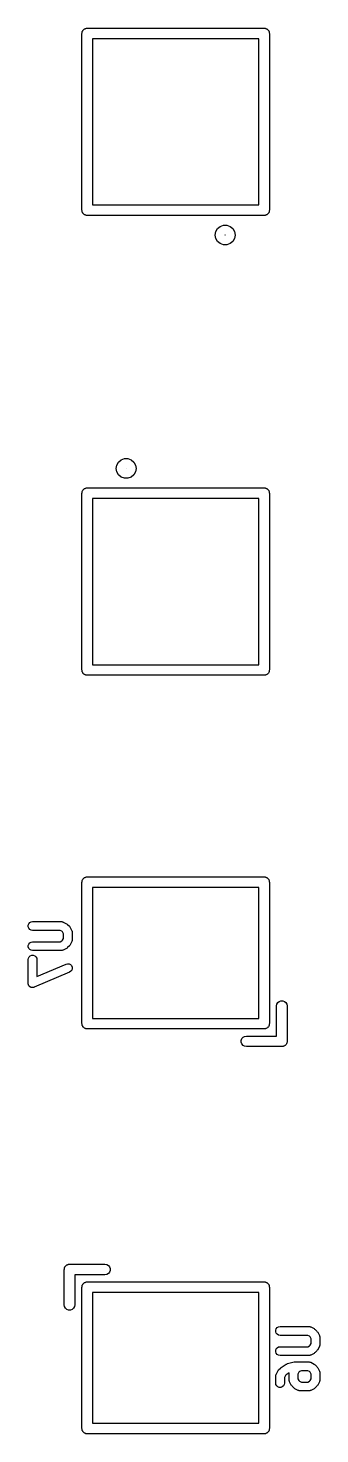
# Model space of a CAD drawing. Extents: x 81.7 to 131.3, y -111.1 to -89.4.
# Drawn here: x 81.66 to 85.79, y -109.25 to -89.38 of the extents above; entities that cross this region are included whole.
import ezdxf

# ---------------------------------------------------------------- set-up
doc = ezdxf.new("R2010")
doc.units = 0
doc.header["$MEASUREMENT"] = 0
doc.layers.add('BLACK', color=7, linetype='CONTINUOUS')

msp = doc.modelspace()

# ---------------------------------------------------------------- linework, layer by layer
at = {"layer": 'Black'}
for p, q in [((82.4261, -89.437), (82.4284, -89.4308)), ((82.4261, -89.4435), (82.4261, -89.437)), ((82.4284, -89.4308), (82.4295, -89.4243)), ((82.4295, -89.4243), (82.4328, -89.4187)), ((82.4328, -89.4187), (82.435, -89.4125)), ((82.435, -89.4125), (82.4393, -89.4075)), ((82.4393, -89.4075), (82.4425, -89.4018)), ((82.4425, -89.4018), (82.4476, -89.3976)), ((82.4476, -89.3976), (82.4518, -89.3925)), ((82.4518, -89.3925), (82.4575, -89.3893)), ((82.4575, -89.3893), (82.4625, -89.385)), ((82.4625, -89.385), (82.4687, -89.3828)), ((82.4687, -89.3828), (82.4743, -89.3795)), ((82.4743, -89.3795), (82.4808, -89.3784)), ((82.4808, -89.3784), (82.487, -89.3761)), ((82.487, -89.3761), (82.4935, -89.3761)), ((82.4935, -89.3761), (82.5, -89.375)), ((82.5, -89.375), (85, -89.375)), ((85, -89.375), (85.0065, -89.3761)), ((85.0065, -89.3761), (85.013, -89.3761)), ((85.013, -89.3761), (85.0192, -89.3784)), ((85.0192, -89.3784), (85.0257, -89.3795)), ((85.0257, -89.3795), (85.0313, -89.3828)), ((85.0313, -89.3828), (85.0375, -89.385)), ((85.0375, -89.385), (85.0425, -89.3893)), ((85.0425, -89.3893), (85.0482, -89.3925)), ((85.0482, -89.3925), (85.0524, -89.3976)), ((85.0524, -89.3976), (85.0575, -89.4018)), ((85.0575, -89.4018), (85.0607, -89.4075)), ((85.0607, -89.4075), (85.065, -89.4125)), ((85.065, -89.4125), (85.0672, -89.4187)), ((85.0672, -89.4187), (85.0705, -89.4243)), ((85.0705, -89.4243), (85.0716, -89.4308)), ((85.0716, -89.4308), (85.0739, -89.437)), ((85.0739, -89.437), (85.0739, -89.4435)), ((82.425, -89.45), (82.4261, -89.4435)), ((82.425, -91.95), (82.425, -89.45)), ((82.575, -89.525), (82.575, -91.875)), ((84.925, -89.525), (82.575, -89.525)), ((84.925, -91.875), (84.925, -89.525)), ((85.0739, -89.4435), (85.075, -89.45)), ((85.075, -89.45), (85.075, -91.95)), ((82.4261, -91.9565), (82.425, -91.95)), ((82.4261, -91.963), (82.4261, -91.9565)), ((82.4284, -91.9692), (82.4261, -91.963)), ((82.4295, -91.9757), (82.4284, -91.9692)), ((82.4328, -91.9813), (82.4295, -91.9757)), ((82.435, -91.9875), (82.4328, -91.9813)), ((82.4393, -91.9925), (82.435, -91.9875)), ((82.4425, -91.9982), (82.4393, -91.9925)), ((82.4476, -92.0024), (82.4425, -91.9982)), ((82.4518, -92.0075), (82.4476, -92.0024)), ((82.4575, -92.0107), (82.4518, -92.0075)), ((82.4625, -92.015), (82.4575, -92.0107)), ((82.4687, -92.0172), (82.4625, -92.015)), ((82.4743, -92.0205), (82.4687, -92.0172)), ((82.4808, -92.0216), (82.4743, -92.0205)), ((82.575, -91.875), (84.925, -91.875)), ((85.0257, -92.0205), (85.0192, -92.0216)), ((85.0313, -92.0172), (85.0257, -92.0205)), ((85.0375, -92.015), (85.0313, -92.0172)), ((85.0425, -92.0107), (85.0375, -92.015)), ((85.0482, -92.0075), (85.0425, -92.0107)), ((85.0524, -92.0024), (85.0482, -92.0075)), ((85.0575, -91.9982), (85.0524, -92.0024)), ((85.0607, -91.9925), (85.0575, -91.9982)), ((85.065, -91.9875), (85.0607, -91.9925)), ((85.0672, -91.9813), (85.065, -91.9875)), ((85.0705, -91.9757), (85.0672, -91.9813)), ((85.0716, -91.9692), (85.0705, -91.9757)), ((85.0739, -91.963), (85.0716, -91.9692)), ((85.075, -91.95), (85.0739, -91.9565)), ((85.0739, -91.9565), (85.0739, -91.963)), ((82.487, -92.0239), (82.4808, -92.0216)), ((82.4935, -92.0239), (82.487, -92.0239)), ((82.5, -92.025), (82.4935, -92.0239)), ((85, -92.025), (82.5, -92.025)), ((84.3178, -92.2519), (84.3422, -92.2096)), ((84.3422, -92.2096), (84.3796, -92.1781)), ((84.3796, -92.1781), (84.4256, -92.1614)), ((84.4256, -92.1614), (84.4744, -92.1614)), ((84.4744, -92.1614), (84.5204, -92.1781)), ((84.5204, -92.1781), (84.5578, -92.2096)), ((84.5578, -92.2096), (84.5822, -92.2519)), ((85.0065, -92.0239), (85, -92.025)), ((85.013, -92.0239), (85.0065, -92.0239)), ((85.0192, -92.0216), (85.013, -92.0239)), ((84.3093, -92.3), (84.3178, -92.2519)), ((84.3178, -92.3481), (84.3093, -92.3)), ((84.3422, -92.3904), (84.3178, -92.3481)), ((84.3796, -92.4219), (84.3422, -92.3904)), ((84.4495, -92.2995), (84.4493, -92.2998)), ((84.4493, -92.2998), (84.4493, -92.3)), ((84.4493, -92.3), (84.4493, -92.3002)), ((84.4493, -92.3002), (84.4495, -92.3005)), ((84.4496, -92.2994), (84.4495, -92.2995)), ((84.4495, -92.3005), (84.4496, -92.3006)), ((84.4499, -92.2993), (84.4496, -92.2994)), ((84.4496, -92.3006), (84.4499, -92.3007)), ((84.4501, -92.2993), (84.4499, -92.2993)), ((84.4499, -92.3007), (84.4501, -92.3007)), ((84.4504, -92.2994), (84.4501, -92.2993)), ((84.4501, -92.3007), (84.4504, -92.3006)), ((84.4505, -92.2995), (84.4504, -92.2994)), ((84.4504, -92.3006), (84.4505, -92.3005)), ((84.4507, -92.2998), (84.4505, -92.2995)), ((84.4505, -92.3005), (84.4507, -92.3002)), ((84.4507, -92.3), (84.4507, -92.2998)), ((84.4507, -92.3002), (84.4507, -92.3)), ((84.5578, -92.3904), (84.5204, -92.4219)), ((84.5822, -92.3481), (84.5578, -92.3904)), ((84.5822, -92.2519), (84.5907, -92.3)), ((84.5907, -92.3), (84.5822, -92.3481)), ((84.4256, -92.4386), (84.3796, -92.4219)), ((84.4744, -92.4386), (84.4256, -92.4386)), ((84.5204, -92.4219), (84.4744, -92.4386)), ((82.9093, -95.6), (82.9178, -95.5519)), ((82.9178, -95.5519), (82.9422, -95.5096)), ((82.9422, -95.5096), (82.9796, -95.4781)), ((82.9796, -95.4781), (83.0256, -95.4614)), ((83.0256, -95.4614), (83.0744, -95.4614)), ((83.0744, -95.4614), (83.1204, -95.4781)), ((83.1204, -95.4781), (83.1578, -95.5096)), ((83.1578, -95.5096), (83.1822, -95.5519)), ((83.1822, -95.5519), (83.1907, -95.6)), ((82.9178, -95.6481), (82.9093, -95.6)), ((82.9422, -95.6904), (82.9178, -95.6481)), ((82.9796, -95.7219), (82.9422, -95.6904)), ((83.0256, -95.7386), (82.9796, -95.7219)), ((83.0744, -95.7386), (83.0256, -95.7386)), ((83.0495, -95.5995), (83.0493, -95.5998)), ((83.0493, -95.5998), (83.0493, -95.6)), ((83.0493, -95.6), (83.0493, -95.6002)), ((83.0493, -95.6002), (83.0495, -95.6005)), ((83.0496, -95.5994), (83.0495, -95.5995)), ((83.0495, -95.6005), (83.0496, -95.6006)), ((83.0499, -95.5993), (83.0496, -95.5994)), ((83.0496, -95.6006), (83.0499, -95.6007)), ((83.0501, -95.5993), (83.0499, -95.5993)), ((83.0499, -95.6007), (83.0501, -95.6007)), ((83.0504, -95.5994), (83.0501, -95.5993)), ((83.0501, -95.6007), (83.0504, -95.6006)), ((83.0505, -95.5995), (83.0504, -95.5994)), ((83.0504, -95.6006), (83.0505, -95.6005)), ((83.0507, -95.5998), (83.0505, -95.5995)), ((83.0505, -95.6005), (83.0507, -95.6002)), ((83.0507, -95.6), (83.0507, -95.5998)), ((83.0507, -95.6002), (83.0507, -95.6)), ((83.1204, -95.7219), (83.0744, -95.7386)), ((83.1578, -95.6904), (83.1204, -95.7219)), ((83.1822, -95.6481), (83.1578, -95.6904)), ((83.1907, -95.6), (83.1822, -95.6481)), ((82.425, -95.95), (82.4261, -95.9435)), ((82.425, -98.45), (82.425, -95.95)), ((82.4261, -95.937), (82.4284, -95.9308)), ((82.4261, -95.9435), (82.4261, -95.937)), ((82.4284, -95.9308), (82.4295, -95.9243)), ((82.4295, -95.9243), (82.4328, -95.9187)), ((82.4328, -95.9187), (82.435, -95.9125)), ((82.435, -95.9125), (82.4393, -95.9075)), ((82.4393, -95.9075), (82.4425, -95.9018)), ((82.4425, -95.9018), (82.4476, -95.8976)), ((82.4476, -95.8976), (82.4518, -95.8925)), ((82.4518, -95.8925), (82.4575, -95.8893)), ((82.4575, -95.8893), (82.4625, -95.885)), ((82.4625, -95.885), (82.4687, -95.8828)), ((82.4687, -95.8828), (82.4743, -95.8795)), ((82.4743, -95.8795), (82.4808, -95.8784)), ((82.4808, -95.8784), (82.487, -95.8761)), ((82.487, -95.8761), (82.4935, -95.8761)), ((82.4935, -95.8761), (82.5, -95.875)), ((82.5, -95.875), (85, -95.875)), ((85, -95.875), (85.0065, -95.8761)), ((85.0065, -95.8761), (85.013, -95.8761)), ((85.013, -95.8761), (85.0192, -95.8784)), ((85.0192, -95.8784), (85.0257, -95.8795)), ((85.0257, -95.8795), (85.0313, -95.8828)), ((85.0313, -95.8828), (85.0375, -95.885)), ((85.0375, -95.885), (85.0425, -95.8893)), ((85.0425, -95.8893), (85.0482, -95.8925)), ((85.0482, -95.8925), (85.0524, -95.8976)), ((85.0524, -95.8976), (85.0575, -95.9018)), ((85.0575, -95.9018), (85.0607, -95.9075)), ((85.0607, -95.9075), (85.065, -95.9125)), ((85.065, -95.9125), (85.0672, -95.9187)), ((85.0672, -95.9187), (85.0705, -95.9243)), ((85.0705, -95.9243), (85.0716, -95.9308)), ((85.0716, -95.9308), (85.0739, -95.937)), ((85.0739, -95.937), (85.0739, -95.9435)), ((85.0739, -95.9435), (85.075, -95.95)), ((85.075, -95.95), (85.075, -98.45)), ((82.575, -96.025), (82.575, -98.375)), ((84.925, -96.025), (82.575, -96.025)), ((84.925, -98.375), (84.925, -96.025)), ((82.575, -98.375), (84.925, -98.375)), ((82.4261, -98.4565), (82.425, -98.45)), ((82.4261, -98.463), (82.4261, -98.4565)), ((82.4284, -98.4692), (82.4261, -98.463)), ((82.4295, -98.4757), (82.4284, -98.4692)), ((82.4328, -98.4813), (82.4295, -98.4757)), ((82.435, -98.4875), (82.4328, -98.4813)), ((82.4393, -98.4925), (82.435, -98.4875)), ((82.4425, -98.4982), (82.4393, -98.4925)), ((82.4476, -98.5024), (82.4425, -98.4982)), ((82.4518, -98.5075), (82.4476, -98.5024)), ((82.4575, -98.5107), (82.4518, -98.5075)), ((82.4625, -98.515), (82.4575, -98.5107)), ((82.4687, -98.5172), (82.4625, -98.515)), ((82.4743, -98.5205), (82.4687, -98.5172)), ((82.4808, -98.5216), (82.4743, -98.5205)), ((82.487, -98.5239), (82.4808, -98.5216)), ((82.4935, -98.5239), (82.487, -98.5239)), ((82.5, -98.525), (82.4935, -98.5239)), ((85, -98.525), (82.5, -98.525)), ((85.0065, -98.5239), (85, -98.525)), ((85.013, -98.5239), (85.0065, -98.5239)), ((85.0192, -98.5216), (85.013, -98.5239)), ((85.0257, -98.5205), (85.0192, -98.5216)), ((85.0313, -98.5172), (85.0257, -98.5205)), ((85.0375, -98.515), (85.0313, -98.5172)), ((85.0425, -98.5107), (85.0375, -98.515)), ((85.0482, -98.5075), (85.0425, -98.5107)), ((85.0524, -98.5024), (85.0482, -98.5075)), ((85.0575, -98.4982), (85.0524, -98.5024)), ((85.0607, -98.4925), (85.0575, -98.4982)), ((85.065, -98.4875), (85.0607, -98.4925)), ((85.0672, -98.4813), (85.065, -98.4875)), ((85.0705, -98.4757), (85.0672, -98.4813)), ((85.0716, -98.4692), (85.0705, -98.4757)), ((85.0739, -98.463), (85.0716, -98.4692)), ((85.075, -98.45), (85.0739, -98.4565)), ((85.0739, -98.4565), (85.0739, -98.463)), ((82.425, -101.45), (82.4261, -101.444)), ((82.425, -103.45), (82.425, -101.45)), ((82.4261, -101.437), (82.4284, -101.431)), ((82.4261, -101.444), (82.4261, -101.437)), ((82.4284, -101.431), (82.4295, -101.424)), ((82.4295, -101.424), (82.4328, -101.419)), ((82.4328, -101.419), (82.435, -101.412)), ((82.435, -101.412), (82.4393, -101.407)), ((82.4393, -101.407), (82.4425, -101.402)), ((82.4425, -101.402), (82.4476, -101.398)), ((82.4476, -101.398), (82.4518, -101.393)), ((82.4518, -101.393), (82.4575, -101.389)), ((82.4575, -101.389), (82.4625, -101.385)), ((82.4625, -101.385), (82.4687, -101.383)), ((82.4687, -101.383), (82.4743, -101.38)), ((82.4743, -101.38), (82.4808, -101.378)), ((82.4808, -101.378), (82.487, -101.376)), ((82.487, -101.376), (82.4935, -101.376)), ((82.4935, -101.376), (82.5, -101.375)), ((82.5, -101.375), (85, -101.375)), ((82.575, -101.525), (82.575, -103.375)), ((84.925, -101.525), (82.575, -101.525)), ((84.925, -103.375), (84.925, -101.525)), ((85, -101.375), (85.0065, -101.376)), ((85.0065, -101.376), (85.013, -101.376)), ((85.013, -101.376), (85.0192, -101.378)), ((85.0192, -101.378), (85.0257, -101.38)), ((85.0257, -101.38), (85.0313, -101.383)), ((85.0313, -101.383), (85.0375, -101.385)), ((85.0375, -101.385), (85.0425, -101.389)), ((85.0425, -101.389), (85.0482, -101.393)), ((85.0482, -101.393), (85.0524, -101.398)), ((85.0524, -101.398), (85.0575, -101.402)), ((85.0575, -101.402), (85.0607, -101.407)), ((85.0607, -101.407), (85.065, -101.412)), ((85.065, -101.412), (85.0672, -101.419)), ((85.0672, -101.419), (85.0705, -101.424)), ((85.0705, -101.424), (85.0716, -101.431)), ((85.0716, -101.431), (85.0739, -101.437)), ((85.0739, -101.437), (85.0739, -101.444)), ((85.0739, -101.444), (85.075, -101.45)), ((85.075, -101.45), (85.075, -103.45)), ((81.6646, -102.058), (81.6721, -102.038)), ((81.6646, -102.08), (81.6646, -102.058)), ((81.6721, -102.1), (81.6646, -102.08)), ((81.6721, -102.038), (81.686, -102.021)), ((81.686, -102.117), (81.6721, -102.1)), ((81.686, -102.021), (81.7048, -102.01)), ((81.7048, -102.128), (81.686, -102.117)), ((81.7048, -102.01), (81.7262, -102.007)), ((81.7262, -102.132), (81.7048, -102.128)), ((81.7262, -102.007), (82.131, -102.007)), ((82.1162, -102.132), (81.7262, -102.132)), ((82.1415, -102.144), (82.1162, -102.132)), ((82.131, -102.007), (82.1345, -102.007)), ((82.1345, -102.007), (82.1381, -102.007)), ((82.1381, -102.007), (82.1451, -102.009)), ((82.151, -102.154), (82.1415, -102.144)), ((82.1451, -102.009), (82.1523, -102.01)), ((82.1637, -102.179), (82.151, -102.154)), ((82.1523, -102.01), (82.1554, -102.012)), ((82.1554, -102.012), (82.1589, -102.013)), ((82.1589, -102.013), (82.2065, -102.037)), ((82.2065, -102.037), (82.2146, -102.043)), ((82.2146, -102.043), (82.2228, -102.049)), ((82.2228, -102.049), (82.2466, -102.072)), ((82.2466, -102.072), (82.2523, -102.081)), ((82.2523, -102.081), (82.2583, -102.089)), ((82.2583, -102.089), (82.2821, -102.136)), ((82.2821, -102.136), (82.2831, -102.14)), ((82.2831, -102.14), (82.2849, -102.143)), ((82.2849, -102.143), (82.2862, -102.15)), ((82.2862, -102.15), (82.2883, -102.157)), ((82.2883, -102.157), (82.2881, -102.161)), ((81.6646, -102.344), (81.6721, -102.324)), ((81.6646, -102.366), (81.6646, -102.344)), ((81.6721, -102.324), (81.686, -102.307)), ((81.686, -102.307), (81.7048, -102.296)), ((81.7048, -102.296), (81.7262, -102.292)), ((81.7262, -102.292), (82.1162, -102.292)), ((82.1162, -102.292), (82.1415, -102.28)), ((82.1415, -102.28), (82.151, -102.27)), ((82.151, -102.27), (82.1637, -102.245)), ((82.1637, -102.245), (82.1637, -102.179)), ((82.2466, -102.351), (82.2228, -102.375)), ((82.2523, -102.343), (82.2466, -102.351)), ((82.2583, -102.335), (82.2523, -102.343)), ((82.2821, -102.287), (82.2583, -102.335)), ((82.2831, -102.284), (82.2821, -102.287)), ((82.2849, -102.281), (82.2831, -102.284)), ((82.2862, -102.274), (82.2849, -102.281)), ((82.2883, -102.267), (82.2862, -102.274)), ((82.2881, -102.161), (82.2887, -102.164)), ((82.2887, -102.26), (82.2881, -102.263)), ((82.2881, -102.263), (82.2883, -102.267)), ((82.2887, -102.164), (82.2887, -102.26)), ((81.6637, -102.545), (81.6675, -102.524)), ((81.6637, -102.879), (81.6637, -102.545)), ((81.6721, -102.386), (81.6646, -102.366)), ((81.6675, -102.524), (81.6783, -102.505)), ((81.686, -102.403), (81.6721, -102.386)), ((81.6783, -102.505), (81.6949, -102.491)), ((81.7048, -102.413), (81.686, -102.403)), ((81.6949, -102.491), (81.7153, -102.484)), ((81.7262, -102.417), (81.7048, -102.413)), ((81.7153, -102.484), (81.737, -102.484)), ((82.131, -102.417), (81.7262, -102.417)), ((81.737, -102.484), (81.7574, -102.491)), ((81.7574, -102.491), (81.7741, -102.505)), ((81.7741, -102.505), (81.7849, -102.524)), ((81.7849, -102.524), (81.7887, -102.545)), ((81.7887, -102.545), (81.7887, -102.784)), ((82.1345, -102.417), (82.131, -102.417)), ((82.1381, -102.417), (82.1345, -102.417)), ((82.1451, -102.415), (82.1381, -102.417)), ((82.1523, -102.413), (82.1451, -102.415)), ((82.1555, -102.412), (82.1523, -102.413)), ((82.1589, -102.411), (82.1555, -102.412)), ((82.2065, -102.387), (82.1589, -102.411)), ((82.2146, -102.381), (82.2065, -102.387)), ((82.2228, -102.375), (82.2146, -102.381)), ((82.2508, -102.722), (81.7508, -102.936)), ((81.7887, -102.784), (82.2016, -102.607)), ((82.2016, -102.607), (82.2227, -102.602)), ((82.2227, -102.602), (82.2443, -102.604)), ((82.2443, -102.604), (82.2636, -102.614)), ((82.269, -102.71), (82.2508, -102.722)), ((82.2636, -102.614), (82.2785, -102.63)), ((82.282, -102.692), (82.269, -102.71)), ((82.2785, -102.63), (82.287, -102.65)), ((82.2883, -102.672), (82.282, -102.692)), ((82.287, -102.65), (82.2883, -102.672)), ((81.6649, -102.886), (81.6637, -102.879)), ((81.6653, -102.893), (81.6649, -102.886)), ((81.6668, -102.896), (81.6653, -102.893)), ((81.6675, -102.9), (81.6668, -102.896)), ((81.6711, -102.906), (81.6675, -102.9)), ((81.6739, -102.913), (81.6711, -102.906)), ((81.6764, -102.916), (81.6739, -102.913)), ((81.6783, -102.919), (81.6764, -102.916)), ((81.6838, -102.923), (81.6783, -102.919)), ((81.6887, -102.929), (81.6838, -102.923)), ((81.6921, -102.93), (81.6887, -102.929)), ((81.6949, -102.933), (81.6921, -102.93)), ((81.7017, -102.935), (81.6949, -102.933)), ((81.7081, -102.938), (81.7017, -102.935)), ((81.7118, -102.939), (81.7081, -102.938)), ((81.7153, -102.94), (81.7118, -102.939)), ((81.7225, -102.94), (81.7153, -102.94)), ((81.7297, -102.941), (81.7225, -102.94)), ((81.7333, -102.94), (81.7297, -102.941)), ((81.737, -102.94), (81.7333, -102.94)), ((81.7438, -102.938), (81.737, -102.94)), ((81.7508, -102.936), (81.7438, -102.938)), ((85.1925, -103.152), (85.2125, -103.135)), ((85.2125, -103.135), (85.237, -103.126)), ((85.237, -103.126), (85.263, -103.126)), ((85.263, -103.126), (85.2875, -103.135)), ((85.2875, -103.135), (85.3075, -103.152)), ((85.175, -103.2), (85.1795, -103.174)), ((85.175, -103.625), (85.175, -103.2)), ((85.1795, -103.174), (85.1925, -103.152)), ((85.3075, -103.152), (85.3205, -103.174)), ((85.3205, -103.174), (85.325, -103.2)), ((85.325, -103.2), (85.325, -103.7)), ((82.4261, -103.456), (82.425, -103.45)), ((82.4261, -103.463), (82.4261, -103.456)), ((82.4284, -103.469), (82.4261, -103.463)), ((82.4295, -103.476), (82.4284, -103.469)), ((82.4328, -103.481), (82.4295, -103.476)), ((82.435, -103.487), (82.4328, -103.481)), ((82.4393, -103.493), (82.435, -103.487)), ((82.4425, -103.498), (82.4393, -103.493)), ((82.4476, -103.502), (82.4425, -103.498)), ((82.4518, -103.507), (82.4476, -103.502)), ((82.4575, -103.511), (82.4518, -103.507)), ((82.4625, -103.515), (82.4575, -103.511)), ((82.4687, -103.517), (82.4625, -103.515)), ((82.4743, -103.52), (82.4687, -103.517)), ((82.4808, -103.522), (82.4743, -103.52)), ((82.487, -103.524), (82.4808, -103.522)), ((82.4935, -103.524), (82.487, -103.524)), ((82.5, -103.525), (82.4935, -103.524)), ((85, -103.525), (82.5, -103.525)), ((82.575, -103.375), (84.925, -103.375)), ((85.0065, -103.524), (85, -103.525)), ((85.013, -103.524), (85.0065, -103.524)), ((85.0192, -103.522), (85.013, -103.524)), ((85.0257, -103.52), (85.0192, -103.522)), ((85.0313, -103.517), (85.0257, -103.52)), ((85.0375, -103.515), (85.0313, -103.517)), ((85.0425, -103.511), (85.0375, -103.515)), ((85.0482, -103.507), (85.0425, -103.511)), ((85.0524, -103.502), (85.0482, -103.507)), ((85.0575, -103.498), (85.0524, -103.502)), ((85.0607, -103.493), (85.0575, -103.498)), ((85.065, -103.487), (85.0607, -103.493)), ((85.0672, -103.481), (85.065, -103.487)), ((85.0705, -103.476), (85.0672, -103.481)), ((85.0716, -103.469), (85.0705, -103.476)), ((85.0739, -103.463), (85.0716, -103.469)), ((85.075, -103.45), (85.0739, -103.456)), ((85.0739, -103.456), (85.0739, -103.463)), ((84.6761, -103.687), (84.685, -103.662)), ((84.6761, -103.713), (84.6761, -103.687)), ((84.685, -103.737), (84.6761, -103.713)), ((84.685, -103.662), (84.7018, -103.643)), ((84.7018, -103.757), (84.685, -103.737)), ((84.7018, -103.643), (84.7243, -103.63)), ((84.7243, -103.63), (84.75, -103.625)), ((84.75, -103.625), (85.175, -103.625)), ((85.3107, -103.743), (85.3075, -103.748)), ((85.315, -103.737), (85.3107, -103.743)), ((85.3172, -103.731), (85.315, -103.737)), ((85.3205, -103.726), (85.3172, -103.731)), ((85.3216, -103.719), (85.3205, -103.726)), ((85.3239, -103.713), (85.3216, -103.719)), ((85.325, -103.7), (85.3239, -103.706)), ((85.3239, -103.706), (85.3239, -103.713)), ((84.7243, -103.77), (84.7018, -103.757)), ((84.75, -103.775), (84.7243, -103.77)), ((85.25, -103.775), (84.75, -103.775)), ((85.2565, -103.774), (85.25, -103.775)), ((85.263, -103.774), (85.2565, -103.774)), ((85.2692, -103.772), (85.263, -103.774)), ((85.2757, -103.77), (85.2692, -103.772)), ((85.2813, -103.767), (85.2757, -103.77)), ((85.2875, -103.765), (85.2813, -103.767)), ((85.2925, -103.761), (85.2875, -103.765)), ((85.2982, -103.757), (85.2925, -103.761)), ((85.3024, -103.752), (85.2982, -103.757)), ((85.3075, -103.748), (85.3024, -103.752)), ((82.175, -106.925), (82.1761, -106.919)), ((82.175, -107.425), (82.175, -106.925)), ((82.1761, -106.912), (82.1784, -106.906)), ((82.1761, -106.919), (82.1761, -106.912)), ((82.1784, -106.906), (82.1795, -106.899)), ((82.1795, -106.899), (82.1828, -106.894)), ((82.1828, -106.894), (82.185, -106.887)), ((82.185, -106.887), (82.1893, -106.882)), ((82.1893, -106.882), (82.1925, -106.877)), ((82.1925, -106.877), (82.1976, -106.873)), ((82.1976, -106.873), (82.2018, -106.868)), ((82.2018, -106.868), (82.2075, -106.864)), ((82.2075, -106.864), (82.2125, -106.86)), ((82.2125, -106.86), (82.2187, -106.858)), ((82.2187, -106.858), (82.2243, -106.855)), ((82.2243, -106.855), (82.2308, -106.853)), ((82.2308, -106.853), (82.237, -106.851)), ((82.237, -106.851), (82.2435, -106.851)), ((82.2435, -106.851), (82.25, -106.85)), ((82.25, -106.85), (82.75, -106.85)), ((82.75, -106.85), (82.7757, -106.855)), ((82.7757, -106.855), (82.7982, -106.868)), ((82.7982, -106.868), (82.815, -106.887)), ((82.815, -106.887), (82.8239, -106.912)), ((82.8239, -106.912), (82.8239, -106.938)), ((82.75, -107), (82.325, -107)), ((82.325, -107), (82.325, -107.425)), ((82.4425, -107.127), (82.4476, -107.123)), ((82.4476, -107.123), (82.4518, -107.118)), ((82.4518, -107.118), (82.4575, -107.114)), ((82.4575, -107.114), (82.4625, -107.11)), ((82.4625, -107.11), (82.4687, -107.108)), ((82.4687, -107.108), (82.4743, -107.105)), ((82.4743, -107.105), (82.4808, -107.103)), ((82.4808, -107.103), (82.487, -107.101)), ((82.487, -107.101), (82.4935, -107.101)), ((82.4935, -107.101), (82.5, -107.1)), ((82.5, -107.1), (85, -107.1)), ((82.7757, -106.995), (82.75, -107)), ((82.7982, -106.982), (82.7757, -106.995)), ((82.815, -106.962), (82.7982, -106.982)), ((82.8239, -106.938), (82.815, -106.962)), ((85, -107.1), (85.0065, -107.101)), ((85.0065, -107.101), (85.013, -107.101)), ((85.013, -107.101), (85.0192, -107.103)), ((85.0192, -107.103), (85.0257, -107.105)), ((85.0257, -107.105), (85.0313, -107.108)), ((85.0313, -107.108), (85.0375, -107.11)), ((85.0375, -107.11), (85.0425, -107.114)), ((85.0425, -107.114), (85.0482, -107.118)), ((85.0482, -107.118), (85.0524, -107.123)), ((85.0524, -107.123), (85.0575, -107.127)), ((82.425, -107.175), (82.4261, -107.169)), ((82.425, -109.175), (82.425, -107.175)), ((82.4261, -107.162), (82.4284, -107.156)), ((82.4261, -107.169), (82.4261, -107.162)), ((82.4284, -107.156), (82.4295, -107.149)), ((82.4295, -107.149), (82.4328, -107.144)), ((82.4328, -107.144), (82.435, -107.137)), ((82.435, -107.137), (82.4393, -107.132)), ((82.4393, -107.132), (82.4425, -107.127)), ((82.575, -107.25), (82.575, -109.1)), ((84.925, -107.25), (82.575, -107.25)), ((84.925, -109.1), (84.925, -107.25)), ((85.0575, -107.127), (85.0607, -107.132)), ((85.0607, -107.132), (85.065, -107.137)), ((85.065, -107.137), (85.0672, -107.144)), ((85.0672, -107.144), (85.0705, -107.149)), ((85.0705, -107.149), (85.0716, -107.156)), ((85.0716, -107.156), (85.0739, -107.162)), ((85.0739, -107.162), (85.0739, -107.169)), ((85.0739, -107.169), (85.075, -107.175)), ((85.075, -107.175), (85.075, -109.175)), ((82.1795, -107.451), (82.175, -107.425)), ((82.1925, -107.473), (82.1795, -107.451)), ((82.2125, -107.49), (82.1925, -107.473)), ((82.237, -107.499), (82.2125, -107.49)), ((82.263, -107.499), (82.237, -107.499)), ((82.2875, -107.49), (82.263, -107.499)), ((82.3075, -107.473), (82.2875, -107.49)), ((82.3205, -107.451), (82.3075, -107.473)), ((82.325, -107.425), (82.3205, -107.451)), ((85.1646, -107.783), (85.1721, -107.763)), ((85.1646, -107.805), (85.1646, -107.783)), ((85.1721, -107.825), (85.1646, -107.805)), ((85.1721, -107.763), (85.186, -107.746)), ((85.186, -107.842), (85.1721, -107.825)), ((85.186, -107.746), (85.2048, -107.735)), ((85.2048, -107.853), (85.186, -107.842)), ((85.2048, -107.735), (85.2262, -107.732)), ((85.2262, -107.857), (85.2048, -107.853)), ((85.2262, -107.732), (85.631, -107.732)), ((85.6162, -107.857), (85.2262, -107.857)), ((85.6415, -107.869), (85.6162, -107.857)), ((85.631, -107.732), (85.6345, -107.732)), ((85.6345, -107.732), (85.6381, -107.732)), ((85.6381, -107.732), (85.6451, -107.734)), ((85.651, -107.879), (85.6415, -107.869)), ((85.6451, -107.734), (85.6523, -107.735)), ((85.6637, -107.904), (85.651, -107.879)), ((85.6523, -107.735), (85.6554, -107.737)), ((85.6554, -107.737), (85.6589, -107.738)), ((85.6589, -107.738), (85.7065, -107.762)), ((85.6637, -107.97), (85.6637, -107.904)), ((85.7065, -107.762), (85.7146, -107.768)), ((85.7146, -107.768), (85.7228, -107.774)), ((85.7228, -107.774), (85.7466, -107.797)), ((85.7466, -107.797), (85.7523, -107.806)), ((85.7523, -107.806), (85.7583, -107.814)), ((85.7583, -107.814), (85.7821, -107.861)), ((85.7821, -107.861), (85.7831, -107.865)), ((85.7831, -107.865), (85.7849, -107.868)), ((85.7849, -107.868), (85.7862, -107.875)), ((85.7862, -107.875), (85.7883, -107.882)), ((85.7883, -107.882), (85.7881, -107.886)), ((85.7881, -107.886), (85.7887, -107.889)), ((85.7887, -107.889), (85.7887, -107.985)), ((85.1646, -108.069), (85.1721, -108.049)), ((85.1646, -108.091), (85.1646, -108.069)), ((85.1721, -108.111), (85.1646, -108.091)), ((85.1721, -108.049), (85.186, -108.032)), ((85.186, -108.128), (85.1721, -108.111)), ((85.186, -108.032), (85.2048, -108.021)), ((85.2048, -108.021), (85.2262, -108.017)), ((85.2262, -108.017), (85.6162, -108.017)), ((85.6162, -108.017), (85.6415, -108.005)), ((85.6415, -108.005), (85.651, -107.995)), ((85.651, -107.995), (85.6637, -107.97)), ((85.7065, -108.112), (85.6589, -108.136)), ((85.7146, -108.106), (85.7065, -108.112)), ((85.7228, -108.1), (85.7146, -108.106)), ((85.7466, -108.076), (85.7228, -108.1)), ((85.7523, -108.068), (85.7466, -108.076)), ((85.7583, -108.06), (85.7523, -108.068)), ((85.7821, -108.012), (85.7583, -108.06)), ((85.7831, -108.009), (85.7821, -108.012)), ((85.7849, -108.006), (85.7831, -108.009)), ((85.7862, -107.999), (85.7849, -108.006)), ((85.7883, -107.992), (85.7862, -107.999)), ((85.7887, -107.985), (85.7881, -107.988)), ((85.7881, -107.988), (85.7883, -107.992)), ((85.2048, -108.138), (85.186, -108.128)), ((85.2262, -108.142), (85.2048, -108.138)), ((85.631, -108.142), (85.2262, -108.142)), ((85.2296, -108.321), (85.2347, -108.318)), ((85.2347, -108.318), (85.2391, -108.313)), ((85.2391, -108.313), (85.3106, -108.266)), ((85.3106, -108.266), (85.3203, -108.262)), ((85.3203, -108.262), (85.3301, -108.257)), ((85.3301, -108.257), (85.4253, -108.233)), ((85.4253, -108.233), (85.4329, -108.233)), ((85.4329, -108.233), (85.4405, -108.232)), ((85.4405, -108.232), (85.631, -108.232)), ((85.6345, -108.142), (85.631, -108.142)), ((85.631, -108.232), (85.6345, -108.232)), ((85.6381, -108.142), (85.6345, -108.142)), ((85.6345, -108.232), (85.6381, -108.232)), ((85.6451, -108.14), (85.6381, -108.142)), ((85.6381, -108.232), (85.6451, -108.234)), ((85.6523, -108.138), (85.6451, -108.14)), ((85.6451, -108.234), (85.6523, -108.235)), ((85.6555, -108.137), (85.6523, -108.138)), ((85.6523, -108.235), (85.6555, -108.237)), ((85.6589, -108.136), (85.6555, -108.137)), ((85.6555, -108.237), (85.6589, -108.238)), ((85.6589, -108.238), (85.7065, -108.262)), ((85.7065, -108.262), (85.7146, -108.268)), ((85.7146, -108.268), (85.7228, -108.274)), ((85.7228, -108.274), (85.7466, -108.297)), ((85.7466, -108.297), (85.7523, -108.306)), ((85.7523, -108.306), (85.7583, -108.314)), ((85.7583, -108.314), (85.7821, -108.361)), ((85.1637, -108.437), (85.1643, -108.433)), ((85.1637, -108.532), (85.1637, -108.437)), ((85.1641, -108.43), (85.1662, -108.423)), ((85.1643, -108.433), (85.1641, -108.43)), ((85.1662, -108.423), (85.1675, -108.416)), ((85.1675, -108.416), (85.1693, -108.412)), ((85.1693, -108.412), (85.1703, -108.409)), ((85.1703, -108.409), (85.1941, -108.361)), ((85.1941, -108.361), (85.2001, -108.353)), ((85.2001, -108.353), (85.2058, -108.345)), ((85.2058, -108.345), (85.2296, -108.321)), ((85.3014, -108.426), (85.2887, -108.452)), ((85.2887, -108.452), (85.2887, -108.532)), ((85.3136, -108.414), (85.3014, -108.426)), ((85.3546, -108.387), (85.3136, -108.414)), ((85.3542, -108.389), (85.3546, -108.387)), ((85.3542, -108.485), (85.3542, -108.389)), ((85.3548, -108.488), (85.3542, -108.485)), ((85.3546, -108.492), (85.3548, -108.488)), ((85.3567, -108.499), (85.3546, -108.492)), ((85.3579, -108.506), (85.3567, -108.499)), ((85.3597, -108.509), (85.3579, -108.506)), ((85.3608, -108.512), (85.3597, -108.509)), ((85.3846, -108.56), (85.3608, -108.512)), ((85.4918, -108.379), (85.4792, -108.404)), ((85.4792, -108.404), (85.4792, -108.47)), ((85.4792, -108.47), (85.4918, -108.495)), ((85.5013, -108.369), (85.4918, -108.379)), ((85.4918, -108.495), (85.5013, -108.505)), ((85.5267, -108.357), (85.5013, -108.369)), ((85.5013, -108.505), (85.5267, -108.517)), ((85.6162, -108.357), (85.5267, -108.357)), ((85.5267, -108.517), (85.6162, -108.517)), ((85.6415, -108.369), (85.6162, -108.357)), ((85.6162, -108.517), (85.6415, -108.505)), ((85.651, -108.379), (85.6415, -108.369)), ((85.6415, -108.505), (85.651, -108.495)), ((85.6637, -108.404), (85.651, -108.379)), ((85.651, -108.495), (85.6637, -108.47)), ((85.6637, -108.47), (85.6637, -108.404)), ((85.7821, -108.512), (85.7583, -108.56)), ((85.7821, -108.361), (85.7831, -108.365)), ((85.7831, -108.509), (85.7821, -108.512)), ((85.7831, -108.365), (85.7849, -108.368)), ((85.7849, -108.506), (85.7831, -108.509)), ((85.7849, -108.368), (85.7862, -108.375)), ((85.7862, -108.499), (85.7849, -108.506)), ((85.7862, -108.375), (85.7883, -108.382)), ((85.7883, -108.492), (85.7862, -108.499)), ((85.7883, -108.382), (85.7881, -108.386)), ((85.7881, -108.386), (85.7887, -108.389)), ((85.7887, -108.485), (85.7881, -108.488)), ((85.7881, -108.488), (85.7883, -108.492)), ((85.7887, -108.389), (85.7887, -108.485)), ((85.1675, -108.554), (85.1637, -108.532)), ((85.1783, -108.572), (85.1675, -108.554)), ((85.1949, -108.586), (85.1783, -108.572)), ((85.2153, -108.594), (85.1949, -108.586)), ((85.237, -108.594), (85.2153, -108.594)), ((85.2574, -108.586), (85.237, -108.594)), ((85.2741, -108.572), (85.2574, -108.586)), ((85.2849, -108.554), (85.2741, -108.572)), ((85.2887, -108.532), (85.2849, -108.554)), ((85.3905, -108.568), (85.3846, -108.56)), ((85.3963, -108.576), (85.3905, -108.568)), ((85.4201, -108.6), (85.3963, -108.576)), ((85.4283, -108.606), (85.4201, -108.6)), ((85.4363, -108.612), (85.4283, -108.606)), ((85.484, -108.636), (85.4363, -108.612)), ((85.4874, -108.637), (85.484, -108.636)), ((85.4905, -108.638), (85.4874, -108.637)), ((85.4977, -108.64), (85.4905, -108.638)), ((85.5048, -108.642), (85.4977, -108.64)), ((85.5084, -108.642), (85.5048, -108.642)), ((85.5119, -108.642), (85.5084, -108.642)), ((85.631, -108.642), (85.5119, -108.642)), ((85.6345, -108.642), (85.631, -108.642)), ((85.6381, -108.642), (85.6345, -108.642)), ((85.6451, -108.64), (85.6381, -108.642)), ((85.6523, -108.638), (85.6451, -108.64)), ((85.6554, -108.637), (85.6523, -108.638)), ((85.6589, -108.636), (85.6554, -108.637)), ((85.7065, -108.612), (85.6589, -108.636)), ((85.7146, -108.606), (85.7065, -108.612)), ((85.7228, -108.6), (85.7146, -108.606)), ((85.7466, -108.576), (85.7228, -108.6)), ((85.7523, -108.568), (85.7466, -108.576)), ((85.7583, -108.56), (85.7523, -108.568)), ((82.575, -109.1), (84.925, -109.1)), ((82.4261, -109.181), (82.425, -109.175)), ((82.4261, -109.188), (82.4261, -109.181)), ((82.4284, -109.194), (82.4261, -109.188)), ((82.4295, -109.201), (82.4284, -109.194)), ((82.4328, -109.206), (82.4295, -109.201)), ((82.435, -109.212), (82.4328, -109.206)), ((82.4393, -109.218), (82.435, -109.212)), ((82.4425, -109.223), (82.4393, -109.218)), ((82.4476, -109.227), (82.4425, -109.223)), ((82.4518, -109.232), (82.4476, -109.227)), ((82.4575, -109.236), (82.4518, -109.232)), ((82.4625, -109.24), (82.4575, -109.236)), ((82.4687, -109.242), (82.4625, -109.24)), ((82.4743, -109.245), (82.4687, -109.242)), ((82.4808, -109.247), (82.4743, -109.245)), ((82.487, -109.249), (82.4808, -109.247)), ((82.4935, -109.249), (82.487, -109.249)), ((82.5, -109.25), (82.4935, -109.249)), ((85, -109.25), (82.5, -109.25)), ((85.0065, -109.249), (85, -109.25)), ((85.013, -109.249), (85.0065, -109.249)), ((85.0192, -109.247), (85.013, -109.249)), ((85.0257, -109.245), (85.0192, -109.247)), ((85.0313, -109.242), (85.0257, -109.245)), ((85.0375, -109.24), (85.0313, -109.242)), ((85.0425, -109.236), (85.0375, -109.24)), ((85.0482, -109.232), (85.0425, -109.236)), ((85.0524, -109.227), (85.0482, -109.232)), ((85.0575, -109.223), (85.0524, -109.227)), ((85.0607, -109.218), (85.0575, -109.223)), ((85.065, -109.212), (85.0607, -109.218)), ((85.0672, -109.206), (85.065, -109.212)), ((85.0705, -109.201), (85.0672, -109.206)), ((85.0716, -109.194), (85.0705, -109.201)), ((85.0739, -109.188), (85.0716, -109.194)), ((85.075, -109.175), (85.0739, -109.181)), ((85.0739, -109.181), (85.0739, -109.188))]:
    msp.add_line(p, q, dxfattribs=at)

doc.saveas('drawing.dxf')
